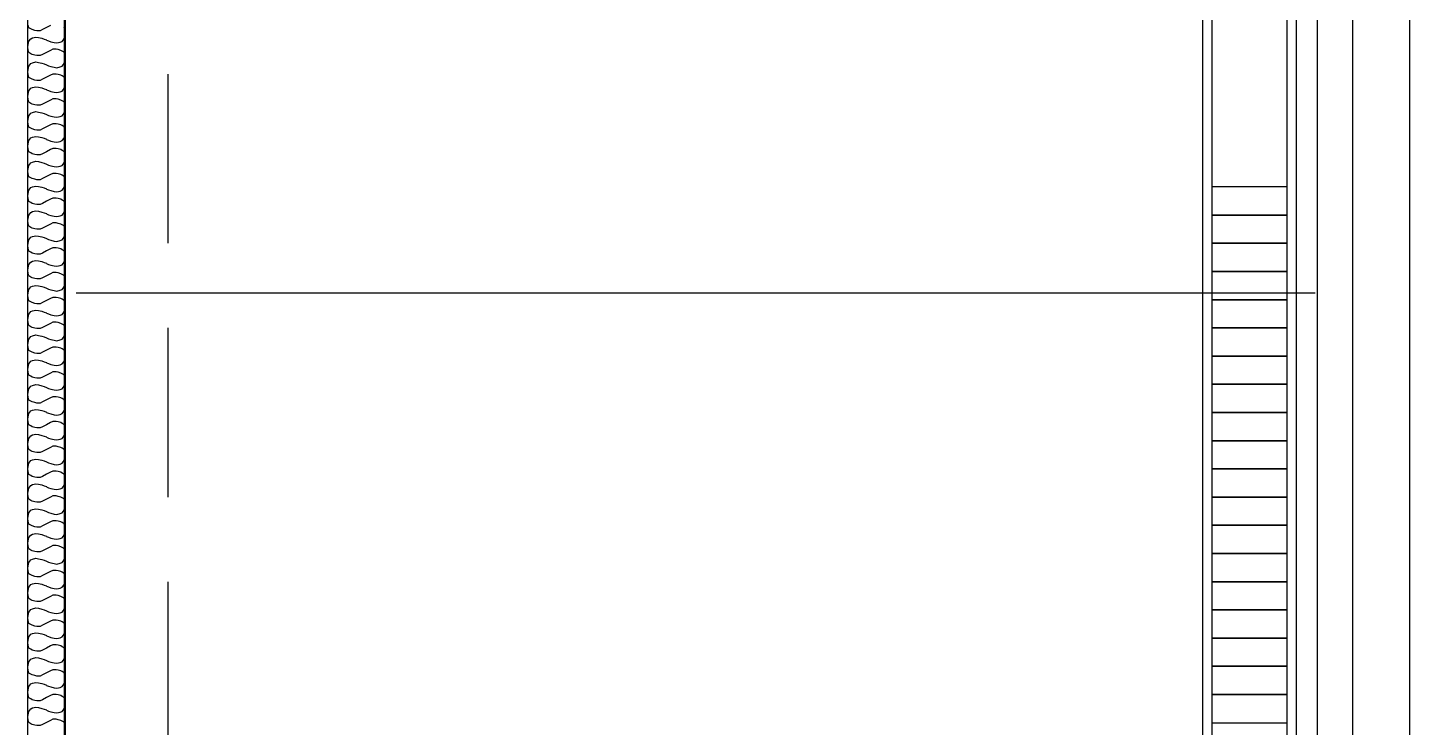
# Model space of a CAD drawing. Header units: millimetres. Extents: x -68474 to 336725, y -113450 to 40976.
# Drawn here: x 126228 to 129900, y -68262 to -66401 of the extents above; entities that cross this region are included whole.
import ezdxf

# ---------------------------------------------------------------- set-up
doc = ezdxf.new("R2010")
doc.units = ezdxf.units.MM
doc.header["$LTSCALE"] = 900
doc.linetypes.add('s5152a$0$DASHED', pattern=[0.75, 0.5, -0.25])
for name, color, linetype in [('s5152a$0$23', 7, 'Continuous'), ('s5152a$0$45', 7, 'Continuous'), ('s5152a$0$7', 7, 'Continuous'), ('s5152a$0$CLADDING', 1, 'Continuous'), ('s5152a$0$INNER', 4, 'Continuous'), ('s5152a$0$R-DRAIN', 8, 'Continuous'), ('s5152a$0$STEP', 15, 'Continuous')]:
    doc.layers.add(name, color=color, linetype=linetype)

msp = doc.modelspace()

# ---------------------------------------------------------------- linework, layer by layer
at = {"linetype": 's5152a$0$DASHED'}
msp.add_line((126600.1, -57749.9), (126600.1, -70249.8), dxfattribs=at)
at = {"layer": 's5152a$0$23', "color": 2, "linetype": 'Continuous'}
msp.add_line((129900, -49575), (129900, -72749.8), dxfattribs=at)
msp.add_lwpolyline([(129750, -49575), (129655, -49575), (129655, -72749.8), (129750, -72749.8)], close=True, dxfattribs=at)
at = {"layer": 's5152a$0$45', "color": 14, "linetype": 'Continuous'}
for points in [[(129350, -75750), (129600, -75750), (129600, -45850.2), (129350, -45850.2)], [(129375, -75725), (129575, -75725), (129575, -45875.2), (129375, -45875.2)], [(129575, -66825), (129375, -66825), (129375, -66900), (129575, -66900)], [(129575, -66900), (129375, -66900), (129375, -66975), (129575, -66975)], [(129575, -66975), (129375, -66975), (129375, -67050), (129575, -67050)], [(129575, -67050), (129375, -67050), (129375, -67125), (129575, -67125)], [(129575, -67125), (129375, -67125), (129375, -67200), (129575, -67200)], [(129575, -67200), (129375, -67200), (129375, -67275), (129575, -67275)], [(129575, -67275), (129375, -67275), (129375, -67350), (129575, -67350)], [(129575, -67350), (129375, -67350), (129375, -67425), (129575, -67425)], [(129575, -67425), (129375, -67425), (129375, -67500), (129575, -67500)], [(129575, -67500), (129375, -67500), (129375, -67575), (129575, -67575)], [(129575, -67575), (129375, -67575), (129375, -67650), (129575, -67650)], [(129575, -67650), (129375, -67650), (129375, -67725), (129575, -67725)], [(129575, -67725), (129375, -67725), (129375, -67800), (129575, -67800)], [(129575, -67800), (129375, -67800), (129375, -67875), (129575, -67875)], [(129575, -67875), (129375, -67875), (129375, -67950), (129575, -67950)], [(129575, -67950), (129375, -67950), (129375, -68025), (129575, -68025)], [(129575, -68025), (129375, -68025), (129375, -68100), (129575, -68100)], [(129575, -68100), (129375, -68100), (129375, -68175), (129575, -68175)], [(129575, -68175), (129375, -68175), (129375, -68250), (129575, -68250)]]:
    msp.add_lwpolyline(points, close=True, dxfattribs=at)
at = {"layer": 's5152a$0$7', "color": 10, "linetype": 'Continuous'}
msp.add_line((126356.65187, -67107.1), (129650, -67107.1), dxfattribs=at)
at = {"layer": 's5152a$0$CLADDING'}
for p, q in [((126327.6, -58172.4), (126327.6, -71199.9)), ((126227.6, -58272.4), (126227.6, -71199.9))]:
    msp.add_line(p, q, dxfattribs=at)
at = {"layer": 's5152a$0$INNER'}
for points in [[(126288.44117, -66395.9), (126277.6, -66401.32059), (126266.75883, -66406.74117), (126260.75883, -66409.74117), (126256.75883, -66409.74117), (126251.75883, -66409.74117), (126246.75883, -66408.74117), (126239.75883, -66406.74117), (126235.75883, -66404.74117), (126230.75883, -66401.74117), (126228.75883, -66395.74117)], [(126277.6, -66500.56353), (126283.44117, -66502.9), (126289.44117, -66504.9), (126298.44117, -66506.9), (126305.44117, -66507.9), (126314.44117, -66505.9), (126319.44117, -66503.9), (126324.44117, -66496.9), (126327.44117, -66482.9), (126326.44117, -66472.9), (126324.44117, -66466.9), (126319.44117, -66463.9), (126315.44117, -66461.9), (126308.44117, -66459.9), (126303.44117, -66458.9), (126298.44117, -66458.9), (126294.44117, -66458.9), (126288.44117, -66461.9), (126277.6, -66467.32059), (126266.75883, -66472.74117), (126260.75883, -66475.74117), (126256.75883, -66475.74117), (126251.75883, -66475.74117), (126246.75883, -66474.74117), (126239.75883, -66472.74117), (126235.75883, -66470.74117), (126230.75883, -66467.74117), (126228.75883, -66461.74117), (126227.75883, -66451.74117), (126230.75883, -66437.74117), (126235.75883, -66430.74117), (126240.75883, -66428.74117), (126249.75883, -66426.74117), (126256.75883, -66427.74117), (126265.75883, -66429.74117), (126271.75883, -66431.74117), (126277.6, -66434.07764)], [(126277.6, -66434.56353), (126283.44117, -66436.9), (126289.44117, -66438.9), (126298.44117, -66440.9), (126305.44117, -66441.9), (126314.44117, -66439.9), (126319.44117, -66437.9), (126324.44117, -66430.9), (126327.44117, -66416.9), (126326.44117, -66406.9), (126324.44117, -66400.9)], [(126277.6, -66566.56353), (126283.44117, -66568.9), (126289.44117, -66570.9), (126298.44117, -66572.9), (126305.44117, -66573.9), (126314.44117, -66571.9), (126319.44117, -66569.9), (126324.44117, -66562.9), (126327.44117, -66548.9), (126326.44117, -66538.9), (126324.44117, -66532.9), (126319.44117, -66529.9), (126315.44117, -66527.9), (126308.44117, -66525.9), (126303.44117, -66524.9), (126298.44117, -66524.9), (126294.44117, -66524.9), (126288.44117, -66527.9), (126277.6, -66533.32059), (126266.75883, -66538.74117), (126260.75883, -66541.74117), (126256.75883, -66541.74117), (126251.75883, -66541.74117), (126246.75883, -66540.74117), (126239.75883, -66538.74117), (126235.75883, -66536.74117), (126230.75883, -66533.74117), (126228.75883, -66527.74117), (126227.75883, -66517.74117), (126230.75883, -66503.74117), (126235.75883, -66496.74117), (126240.75883, -66494.74117), (126249.75883, -66492.74117), (126256.75883, -66493.74117), (126265.75883, -66495.74117), (126271.75883, -66497.74117), (126277.6, -66500.07764)], [(126277.6, -66632.56353), (126283.44117, -66634.9), (126289.44117, -66636.9), (126298.44117, -66638.9), (126305.44117, -66639.9), (126314.44117, -66637.9), (126319.44117, -66635.9), (126324.44117, -66628.9), (126327.44117, -66614.9), (126326.44117, -66604.9), (126324.44117, -66598.9), (126319.44117, -66595.9), (126315.44117, -66593.9), (126308.44117, -66591.9), (126303.44117, -66590.9), (126298.44117, -66590.9), (126294.44117, -66590.9), (126288.44117, -66593.9), (126277.6, -66599.32059), (126266.75883, -66604.74117), (126260.75883, -66607.74117), (126256.75883, -66607.74117), (126251.75883, -66607.74117), (126246.75883, -66606.74117), (126239.75883, -66604.74117), (126235.75883, -66602.74117), (126230.75883, -66599.74117), (126228.75883, -66593.74117), (126227.75883, -66583.74117), (126230.75883, -66569.74117), (126235.75883, -66562.74117), (126240.75883, -66560.74117), (126249.75883, -66558.74117), (126256.75883, -66559.74117), (126265.75883, -66561.74117), (126271.75883, -66563.74117), (126277.6, -66566.07764)], [(126277.6, -66698.56353), (126283.44117, -66700.9), (126289.44117, -66702.9), (126298.44117, -66704.9), (126305.44117, -66705.9), (126314.44117, -66703.9), (126319.44117, -66701.9), (126324.44117, -66694.9), (126327.44117, -66680.9), (126326.44117, -66670.9), (126324.44117, -66664.9), (126319.44117, -66661.9), (126315.44117, -66659.9), (126308.44117, -66657.9), (126303.44117, -66656.9), (126298.44117, -66656.9), (126294.44117, -66656.9), (126288.44117, -66659.9), (126277.6, -66665.32059), (126266.75883, -66670.74117), (126260.75883, -66673.74117), (126256.75883, -66673.74117), (126251.75883, -66673.74117), (126246.75883, -66672.74117), (126239.75883, -66670.74117), (126235.75883, -66668.74117), (126230.75883, -66665.74117), (126228.75883, -66659.74117), (126227.75883, -66649.74117), (126230.75883, -66635.74117), (126235.75883, -66628.74117), (126240.75883, -66626.74117), (126249.75883, -66624.74117), (126256.75883, -66625.74117), (126265.75883, -66627.74117), (126271.75883, -66629.74117), (126277.6, -66632.07764)], [(126277.6, -66764.56353), (126283.44117, -66766.9), (126289.44117, -66768.9), (126298.44117, -66770.9), (126305.44117, -66771.9), (126314.44117, -66769.9), (126319.44117, -66767.9), (126324.44117, -66760.9), (126327.44117, -66746.9), (126326.44117, -66736.9), (126324.44117, -66730.9), (126319.44117, -66727.9), (126315.44117, -66725.9), (126308.44117, -66723.9), (126303.44117, -66722.9), (126298.44117, -66722.9), (126294.44117, -66722.9), (126288.44117, -66725.9), (126277.6, -66731.32059), (126266.75883, -66736.74117), (126260.75883, -66739.74117), (126256.75883, -66739.74117), (126251.75883, -66739.74117), (126246.75883, -66738.74117), (126239.75883, -66736.74117), (126235.75883, -66734.74117), (126230.75883, -66731.74117), (126228.75883, -66725.74117), (126227.75883, -66715.74117), (126230.75883, -66701.74117), (126235.75883, -66694.74117), (126240.75883, -66692.74117), (126249.75883, -66690.74117), (126256.75883, -66691.74117), (126265.75883, -66693.74117), (126271.75883, -66695.74117), (126277.6, -66698.07764)], [(126277.6, -66830.56353), (126283.44117, -66832.9), (126289.44117, -66834.9), (126298.44117, -66836.9), (126305.44117, -66837.9), (126314.44117, -66835.9), (126319.44117, -66833.9), (126324.44117, -66826.9), (126327.44117, -66812.9), (126326.44117, -66802.9), (126324.44117, -66796.9), (126319.44117, -66793.9), (126315.44117, -66791.9), (126308.44117, -66789.9), (126303.44117, -66788.9), (126298.44117, -66788.9), (126294.44117, -66788.9), (126288.44117, -66791.9), (126277.6, -66797.32059), (126266.75883, -66802.74117), (126260.75883, -66805.74117), (126256.75883, -66805.74117), (126251.75883, -66805.74117), (126246.75883, -66804.74117), (126239.75883, -66802.74117), (126235.75883, -66800.74117), (126230.75883, -66797.74117), (126228.75883, -66791.74117), (126227.75883, -66781.74117), (126230.75883, -66767.74117), (126235.75883, -66760.74117), (126240.75883, -66758.74117), (126249.75883, -66756.74117), (126256.75883, -66757.74117), (126265.75883, -66759.74117), (126271.75883, -66761.74117), (126277.6, -66764.07764)], [(126277.6, -66896.56353), (126283.44117, -66898.9), (126289.44117, -66900.9), (126298.44117, -66902.9), (126305.44117, -66903.9), (126314.44117, -66901.9), (126319.44117, -66899.9), (126324.44117, -66892.9), (126327.44117, -66878.9), (126326.44117, -66868.9), (126324.44117, -66862.9), (126319.44117, -66859.9), (126315.44117, -66857.9), (126308.44117, -66855.9), (126303.44117, -66854.9), (126298.44117, -66854.9), (126294.44117, -66854.9), (126288.44117, -66857.9), (126277.6, -66863.32059), (126266.75883, -66868.74117), (126260.75883, -66871.74117), (126256.75883, -66871.74117), (126251.75883, -66871.74117), (126246.75883, -66870.74117), (126239.75883, -66868.74117), (126235.75883, -66866.74117), (126230.75883, -66863.74117), (126228.75883, -66857.74117), (126227.75883, -66847.74117), (126230.75883, -66833.74117), (126235.75883, -66826.74117), (126240.75883, -66824.74117), (126249.75883, -66822.74117), (126256.75883, -66823.74117), (126265.75883, -66825.74117), (126271.75883, -66827.74117), (126277.6, -66830.07764)], [(126277.6, -66962.56353), (126283.44117, -66964.9), (126289.44117, -66966.9), (126298.44117, -66968.9), (126305.44117, -66969.9), (126314.44117, -66967.9), (126319.44117, -66965.9), (126324.44117, -66958.9), (126327.44117, -66944.9), (126326.44117, -66934.9), (126324.44117, -66928.9), (126319.44117, -66925.9), (126315.44117, -66923.9), (126308.44117, -66921.9), (126303.44117, -66920.9), (126298.44117, -66920.9), (126294.44117, -66920.9), (126288.44117, -66923.9), (126277.6, -66929.32059), (126266.75883, -66934.74117), (126260.75883, -66937.74117), (126256.75883, -66937.74117), (126251.75883, -66937.74117), (126246.75883, -66936.74117), (126239.75883, -66934.74117), (126235.75883, -66932.74117), (126230.75883, -66929.74117), (126228.75883, -66923.74117), (126227.75883, -66913.74117), (126230.75883, -66899.74117), (126235.75883, -66892.74117), (126240.75883, -66890.74117), (126249.75883, -66888.74117), (126256.75883, -66889.74117), (126265.75883, -66891.74117), (126271.75883, -66893.74117), (126277.6, -66896.07764)], [(126277.6, -67028.56353), (126283.44117, -67030.9), (126289.44117, -67032.9), (126298.44117, -67034.9), (126305.44117, -67035.9), (126314.44117, -67033.9), (126319.44117, -67031.9), (126324.44117, -67024.9), (126327.44117, -67010.9), (126326.44117, -67000.9), (126324.44117, -66994.9), (126319.44117, -66991.9), (126315.44117, -66989.9), (126308.44117, -66987.9), (126303.44117, -66986.9), (126298.44117, -66986.9), (126294.44117, -66986.9), (126288.44117, -66989.9), (126277.6, -66995.32059), (126266.75883, -67000.74117), (126260.75883, -67003.74117), (126256.75883, -67003.74117), (126251.75883, -67003.74117), (126246.75883, -67002.74117), (126239.75883, -67000.74117), (126235.75883, -66998.74117), (126230.75883, -66995.74117), (126228.75883, -66989.74117), (126227.75883, -66979.74117), (126230.75883, -66965.74117), (126235.75883, -66958.74117), (126240.75883, -66956.74117), (126249.75883, -66954.74117), (126256.75883, -66955.74117), (126265.75883, -66957.74117), (126271.75883, -66959.74117), (126277.6, -66962.07764)], [(126277.6, -67094.56353), (126283.44117, -67096.9), (126289.44117, -67098.9), (126298.44117, -67100.9), (126305.44117, -67101.9), (126314.44117, -67099.9), (126319.44117, -67097.9), (126324.44117, -67090.9), (126327.44117, -67076.9), (126326.44117, -67066.9), (126324.44117, -67060.9), (126319.44117, -67057.9), (126315.44117, -67055.9), (126308.44117, -67053.9), (126303.44117, -67052.9), (126298.44117, -67052.9), (126294.44117, -67052.9), (126288.44117, -67055.9), (126277.6, -67061.32059), (126266.75883, -67066.74117), (126260.75883, -67069.74117), (126256.75883, -67069.74117), (126251.75883, -67069.74117), (126246.75883, -67068.74117), (126239.75883, -67066.74117), (126235.75883, -67064.74117), (126230.75883, -67061.74117), (126228.75883, -67055.74117), (126227.75883, -67045.74117), (126230.75883, -67031.74117), (126235.75883, -67024.74117), (126240.75883, -67022.74117), (126249.75883, -67020.74117), (126256.75883, -67021.74117), (126265.75883, -67023.74117), (126271.75883, -67025.74117), (126277.6, -67028.07764)], [(126277.6, -67160.56353), (126283.44117, -67162.9), (126289.44117, -67164.9), (126298.44117, -67166.9), (126305.44117, -67167.9), (126314.44117, -67165.9), (126319.44117, -67163.9), (126324.44117, -67156.9), (126327.44117, -67142.9), (126326.44117, -67132.9), (126324.44117, -67126.9), (126319.44117, -67123.9), (126315.44117, -67121.9), (126308.44117, -67119.9), (126303.44117, -67118.9), (126298.44117, -67118.9), (126294.44117, -67118.9), (126288.44117, -67121.9), (126277.6, -67127.32059), (126266.75883, -67132.74117), (126260.75883, -67135.74117), (126256.75883, -67135.74117), (126251.75883, -67135.74117), (126246.75883, -67134.74117), (126239.75883, -67132.74117), (126235.75883, -67130.74117), (126230.75883, -67127.74117), (126228.75883, -67121.74117), (126227.75883, -67111.74117), (126230.75883, -67097.74117), (126235.75883, -67090.74117), (126240.75883, -67088.74117), (126249.75883, -67086.74117), (126256.75883, -67087.74117), (126265.75883, -67089.74117), (126271.75883, -67091.74117), (126277.6, -67094.07764)], [(126277.6, -67226.56353), (126283.44117, -67228.9), (126289.44117, -67230.9), (126298.44117, -67232.9), (126305.44117, -67233.9), (126314.44117, -67231.9), (126319.44117, -67229.9), (126324.44117, -67222.9), (126327.44117, -67208.9), (126326.44117, -67198.9), (126324.44117, -67192.9), (126319.44117, -67189.9), (126315.44117, -67187.9), (126308.44117, -67185.9), (126303.44117, -67184.9), (126298.44117, -67184.9), (126294.44117, -67184.9), (126288.44117, -67187.9), (126277.6, -67193.32059), (126266.75883, -67198.74117), (126260.75883, -67201.74117), (126256.75883, -67201.74117), (126251.75883, -67201.74117), (126246.75883, -67200.74117), (126239.75883, -67198.74117), (126235.75883, -67196.74117), (126230.75883, -67193.74117), (126228.75883, -67187.74117), (126227.75883, -67177.74117), (126230.75883, -67163.74117), (126235.75883, -67156.74117), (126240.75883, -67154.74117), (126249.75883, -67152.74117), (126256.75883, -67153.74117), (126265.75883, -67155.74117), (126271.75883, -67157.74117), (126277.6, -67160.07764)], [(126277.6, -67292.56353), (126283.44117, -67294.9), (126289.44117, -67296.9), (126298.44117, -67298.9), (126305.44117, -67299.9), (126314.44117, -67297.9), (126319.44117, -67295.9), (126324.44117, -67288.9), (126327.44117, -67274.9), (126326.44117, -67264.9), (126324.44117, -67258.9), (126319.44117, -67255.9), (126315.44117, -67253.9), (126308.44117, -67251.9), (126303.44117, -67250.9), (126298.44117, -67250.9), (126294.44117, -67250.9), (126288.44117, -67253.9), (126277.6, -67259.32059), (126266.75883, -67264.74117), (126260.75883, -67267.74117), (126256.75883, -67267.74117), (126251.75883, -67267.74117), (126246.75883, -67266.74117), (126239.75883, -67264.74117), (126235.75883, -67262.74117), (126230.75883, -67259.74117), (126228.75883, -67253.74117), (126227.75883, -67243.74117), (126230.75883, -67229.74117), (126235.75883, -67222.74117), (126240.75883, -67220.74117), (126249.75883, -67218.74117), (126256.75883, -67219.74117), (126265.75883, -67221.74117), (126271.75883, -67223.74117), (126277.6, -67226.07764)], [(126277.6, -67358.56353), (126283.44117, -67360.9), (126289.44117, -67362.9), (126298.44117, -67364.9), (126305.44117, -67365.9), (126314.44117, -67363.9), (126319.44117, -67361.9), (126324.44117, -67354.9), (126327.44117, -67340.9), (126326.44117, -67330.9), (126324.44117, -67324.9), (126319.44117, -67321.9), (126315.44117, -67319.9), (126308.44117, -67317.9), (126303.44117, -67316.9), (126298.44117, -67316.9), (126294.44117, -67316.9), (126288.44117, -67319.9), (126277.6, -67325.32059), (126266.75883, -67330.74117), (126260.75883, -67333.74117), (126256.75883, -67333.74117), (126251.75883, -67333.74117), (126246.75883, -67332.74117), (126239.75883, -67330.74117), (126235.75883, -67328.74117), (126230.75883, -67325.74117), (126228.75883, -67319.74117), (126227.75883, -67309.74117), (126230.75883, -67295.74117), (126235.75883, -67288.74117), (126240.75883, -67286.74117), (126249.75883, -67284.74117), (126256.75883, -67285.74117), (126265.75883, -67287.74117), (126271.75883, -67289.74117), (126277.6, -67292.07764)], [(126277.6, -67424.56353), (126283.44117, -67426.9), (126289.44117, -67428.9), (126298.44117, -67430.9), (126305.44117, -67431.9), (126314.44117, -67429.9), (126319.44117, -67427.9), (126324.44117, -67420.9), (126327.44117, -67406.9), (126326.44117, -67396.9), (126324.44117, -67390.9), (126319.44117, -67387.9), (126315.44117, -67385.9), (126308.44117, -67383.9), (126303.44117, -67382.9), (126298.44117, -67382.9), (126294.44117, -67382.9), (126288.44117, -67385.9), (126277.6, -67391.32059), (126266.75883, -67396.74117), (126260.75883, -67399.74117), (126256.75883, -67399.74117), (126251.75883, -67399.74117), (126246.75883, -67398.74117), (126239.75883, -67396.74117), (126235.75883, -67394.74117), (126230.75883, -67391.74117), (126228.75883, -67385.74117), (126227.75883, -67375.74117), (126230.75883, -67361.74117), (126235.75883, -67354.74117), (126240.75883, -67352.74117), (126249.75883, -67350.74117), (126256.75883, -67351.74117), (126265.75883, -67353.74117), (126271.75883, -67355.74117), (126277.6, -67358.07764)], [(126277.6, -67490.56353), (126283.44117, -67492.9), (126289.44117, -67494.9), (126298.44117, -67496.9), (126305.44117, -67497.9), (126314.44117, -67495.9), (126319.44117, -67493.9), (126324.44117, -67486.9), (126327.44117, -67472.9), (126326.44117, -67462.9), (126324.44117, -67456.9), (126319.44117, -67453.9), (126315.44117, -67451.9), (126308.44117, -67449.9), (126303.44117, -67448.9), (126298.44117, -67448.9), (126294.44117, -67448.9), (126288.44117, -67451.9), (126277.6, -67457.32059), (126266.75883, -67462.74117), (126260.75883, -67465.74117), (126256.75883, -67465.74117), (126251.75883, -67465.74117), (126246.75883, -67464.74117), (126239.75883, -67462.74117), (126235.75883, -67460.74117), (126230.75883, -67457.74117), (126228.75883, -67451.74117), (126227.75883, -67441.74117), (126230.75883, -67427.74117), (126235.75883, -67420.74117), (126240.75883, -67418.74117), (126249.75883, -67416.74117), (126256.75883, -67417.74117), (126265.75883, -67419.74117), (126271.75883, -67421.74117), (126277.6, -67424.07764)], [(126277.6, -67556.56353), (126283.44117, -67558.9), (126289.44117, -67560.9), (126298.44117, -67562.9), (126305.44117, -67563.9), (126314.44117, -67561.9), (126319.44117, -67559.9), (126324.44117, -67552.9), (126327.44117, -67538.9), (126326.44117, -67528.9), (126324.44117, -67522.9), (126319.44117, -67519.9), (126315.44117, -67517.9), (126308.44117, -67515.9), (126303.44117, -67514.9), (126298.44117, -67514.9), (126294.44117, -67514.9), (126288.44117, -67517.9), (126277.6, -67523.32059), (126266.75883, -67528.74117), (126260.75883, -67531.74117), (126256.75883, -67531.74117), (126251.75883, -67531.74117), (126246.75883, -67530.74117), (126239.75883, -67528.74117), (126235.75883, -67526.74117), (126230.75883, -67523.74117), (126228.75883, -67517.74117), (126227.75883, -67507.74117), (126230.75883, -67493.74117), (126235.75883, -67486.74117), (126240.75883, -67484.74117), (126249.75883, -67482.74117), (126256.75883, -67483.74117), (126265.75883, -67485.74117), (126271.75883, -67487.74117), (126277.6, -67490.07764)], [(126277.6, -67622.56353), (126283.44117, -67624.9), (126289.44117, -67626.9), (126298.44117, -67628.9), (126305.44117, -67629.9), (126314.44117, -67627.9), (126319.44117, -67625.9), (126324.44117, -67618.9), (126327.44117, -67604.9), (126326.44117, -67594.9), (126324.44117, -67588.9), (126319.44117, -67585.9), (126315.44117, -67583.9), (126308.44117, -67581.9), (126303.44117, -67580.9), (126298.44117, -67580.9), (126294.44117, -67580.9), (126288.44117, -67583.9), (126277.6, -67589.32059), (126266.75883, -67594.74117), (126260.75883, -67597.74117), (126256.75883, -67597.74117), (126251.75883, -67597.74117), (126246.75883, -67596.74117), (126239.75883, -67594.74117), (126235.75883, -67592.74117), (126230.75883, -67589.74117), (126228.75883, -67583.74117), (126227.75883, -67573.74117), (126230.75883, -67559.74117), (126235.75883, -67552.74117), (126240.75883, -67550.74117), (126249.75883, -67548.74117), (126256.75883, -67549.74117), (126265.75883, -67551.74117), (126271.75883, -67553.74117), (126277.6, -67556.07764)], [(126277.6, -67688.56353), (126283.44117, -67690.9), (126289.44117, -67692.9), (126298.44117, -67694.9), (126305.44117, -67695.9), (126314.44117, -67693.9), (126319.44117, -67691.9), (126324.44117, -67684.9), (126327.44117, -67670.9), (126326.44117, -67660.9), (126324.44117, -67654.9), (126319.44117, -67651.9), (126315.44117, -67649.9), (126308.44117, -67647.9), (126303.44117, -67646.9), (126298.44117, -67646.9), (126294.44117, -67646.9), (126288.44117, -67649.9), (126277.6, -67655.32059), (126266.75883, -67660.74117), (126260.75883, -67663.74117), (126256.75883, -67663.74117), (126251.75883, -67663.74117), (126246.75883, -67662.74117), (126239.75883, -67660.74117), (126235.75883, -67658.74117), (126230.75883, -67655.74117), (126228.75883, -67649.74117), (126227.75883, -67639.74117), (126230.75883, -67625.74117), (126235.75883, -67618.74117), (126240.75883, -67616.74117), (126249.75883, -67614.74117), (126256.75883, -67615.74117), (126265.75883, -67617.74117), (126271.75883, -67619.74117), (126277.6, -67622.07764)], [(126277.6, -67754.56353), (126283.44117, -67756.9), (126289.44117, -67758.9), (126298.44117, -67760.9), (126305.44117, -67761.9), (126314.44117, -67759.9), (126319.44117, -67757.9), (126324.44117, -67750.9), (126327.44117, -67736.9), (126326.44117, -67726.9), (126324.44117, -67720.9), (126319.44117, -67717.9), (126315.44117, -67715.9), (126308.44117, -67713.9), (126303.44117, -67712.9), (126298.44117, -67712.9), (126294.44117, -67712.9), (126288.44117, -67715.9), (126277.6, -67721.32059), (126266.75883, -67726.74117), (126260.75883, -67729.74117), (126256.75883, -67729.74117), (126251.75883, -67729.74117), (126246.75883, -67728.74117), (126239.75883, -67726.74117), (126235.75883, -67724.74117), (126230.75883, -67721.74117), (126228.75883, -67715.74117), (126227.75883, -67705.74117), (126230.75883, -67691.74117), (126235.75883, -67684.74117), (126240.75883, -67682.74117), (126249.75883, -67680.74117), (126256.75883, -67681.74117), (126265.75883, -67683.74117), (126271.75883, -67685.74117), (126277.6, -67688.07764)], [(126277.6, -67820.56353), (126283.44117, -67822.9), (126289.44117, -67824.9), (126298.44117, -67826.9), (126305.44117, -67827.9), (126314.44117, -67825.9), (126319.44117, -67823.9), (126324.44117, -67816.9), (126327.44117, -67802.9), (126326.44117, -67792.9), (126324.44117, -67786.9), (126319.44117, -67783.9), (126315.44117, -67781.9), (126308.44117, -67779.9), (126303.44117, -67778.9), (126298.44117, -67778.9), (126294.44117, -67778.9), (126288.44117, -67781.9), (126277.6, -67787.32059), (126266.75883, -67792.74117), (126260.75883, -67795.74117), (126256.75883, -67795.74117), (126251.75883, -67795.74117), (126246.75883, -67794.74117), (126239.75883, -67792.74117), (126235.75883, -67790.74117), (126230.75883, -67787.74117), (126228.75883, -67781.74117), (126227.75883, -67771.74117), (126230.75883, -67757.74117), (126235.75883, -67750.74117), (126240.75883, -67748.74117), (126249.75883, -67746.74117), (126256.75883, -67747.74117), (126265.75883, -67749.74117), (126271.75883, -67751.74117), (126277.6, -67754.07764)], [(126277.6, -67886.56353), (126283.44117, -67888.9), (126289.44117, -67890.9), (126298.44117, -67892.9), (126305.44117, -67893.9), (126314.44117, -67891.9), (126319.44117, -67889.9), (126324.44117, -67882.9), (126327.44117, -67868.9), (126326.44117, -67858.9), (126324.44117, -67852.9), (126319.44117, -67849.9), (126315.44117, -67847.9), (126308.44117, -67845.9), (126303.44117, -67844.9), (126298.44117, -67844.9), (126294.44117, -67844.9), (126288.44117, -67847.9), (126277.6, -67853.32059), (126266.75883, -67858.74117), (126260.75883, -67861.74117), (126256.75883, -67861.74117), (126251.75883, -67861.74117), (126246.75883, -67860.74117), (126239.75883, -67858.74117), (126235.75883, -67856.74117), (126230.75883, -67853.74117), (126228.75883, -67847.74117), (126227.75883, -67837.74117), (126230.75883, -67823.74117), (126235.75883, -67816.74117), (126240.75883, -67814.74117), (126249.75883, -67812.74117), (126256.75883, -67813.74117), (126265.75883, -67815.74117), (126271.75883, -67817.74117), (126277.6, -67820.07764)], [(126277.6, -67952.56353), (126283.44117, -67954.9), (126289.44117, -67956.9), (126298.44117, -67958.9), (126305.44117, -67959.9), (126314.44117, -67957.9), (126319.44117, -67955.9), (126324.44117, -67948.9), (126327.44117, -67934.9), (126326.44117, -67924.9), (126324.44117, -67918.9), (126319.44117, -67915.9), (126315.44117, -67913.9), (126308.44117, -67911.9), (126303.44117, -67910.9), (126298.44117, -67910.9), (126294.44117, -67910.9), (126288.44117, -67913.9), (126277.6, -67919.32059), (126266.75883, -67924.74117), (126260.75883, -67927.74117), (126256.75883, -67927.74117), (126251.75883, -67927.74117), (126246.75883, -67926.74117), (126239.75883, -67924.74117), (126235.75883, -67922.74117), (126230.75883, -67919.74117), (126228.75883, -67913.74117), (126227.75883, -67903.74117), (126230.75883, -67889.74117), (126235.75883, -67882.74117), (126240.75883, -67880.74117), (126249.75883, -67878.74117), (126256.75883, -67879.74117), (126265.75883, -67881.74117), (126271.75883, -67883.74117), (126277.6, -67886.07764)], [(126277.6, -68018.56353), (126283.44117, -68020.9), (126289.44117, -68022.9), (126298.44117, -68024.9), (126305.44117, -68025.9), (126314.44117, -68023.9), (126319.44117, -68021.9), (126324.44117, -68014.9), (126327.44117, -68000.9), (126326.44117, -67990.9), (126324.44117, -67984.9), (126319.44117, -67981.9), (126315.44117, -67979.9), (126308.44117, -67977.9), (126303.44117, -67976.9), (126298.44117, -67976.9), (126294.44117, -67976.9), (126288.44117, -67979.9), (126277.6, -67985.32059), (126266.75883, -67990.74117), (126260.75883, -67993.74117), (126256.75883, -67993.74117), (126251.75883, -67993.74117), (126246.75883, -67992.74117), (126239.75883, -67990.74117), (126235.75883, -67988.74117), (126230.75883, -67985.74117), (126228.75883, -67979.74117), (126227.75883, -67969.74117), (126230.75883, -67955.74117), (126235.75883, -67948.74117), (126240.75883, -67946.74117), (126249.75883, -67944.74117), (126256.75883, -67945.74117), (126265.75883, -67947.74117), (126271.75883, -67949.74117), (126277.6, -67952.07764)], [(126277.6, -68084.56353), (126283.44117, -68086.9), (126289.44117, -68088.9), (126298.44117, -68090.9), (126305.44117, -68091.9), (126314.44117, -68089.9), (126319.44117, -68087.9), (126324.44117, -68080.9), (126327.44117, -68066.9), (126326.44117, -68056.9), (126324.44117, -68050.9), (126319.44117, -68047.9), (126315.44117, -68045.9), (126308.44117, -68043.9), (126303.44117, -68042.9), (126298.44117, -68042.9), (126294.44117, -68042.9), (126288.44117, -68045.9), (126277.6, -68051.32059), (126266.75883, -68056.74117), (126260.75883, -68059.74117), (126256.75883, -68059.74117), (126251.75883, -68059.74117), (126246.75883, -68058.74117), (126239.75883, -68056.74117), (126235.75883, -68054.74117), (126230.75883, -68051.74117), (126228.75883, -68045.74117), (126227.75883, -68035.74117), (126230.75883, -68021.74117), (126235.75883, -68014.74117), (126240.75883, -68012.74117), (126249.75883, -68010.74117), (126256.75883, -68011.74117), (126265.75883, -68013.74117), (126271.75883, -68015.74117), (126277.6, -68018.07764)], [(126277.6, -68150.56353), (126283.44117, -68152.9), (126289.44117, -68154.9), (126298.44117, -68156.9), (126305.44117, -68157.9), (126314.44117, -68155.9), (126319.44117, -68153.9), (126324.44117, -68146.9), (126327.44117, -68132.9), (126326.44117, -68122.9), (126324.44117, -68116.9), (126319.44117, -68113.9), (126315.44117, -68111.9), (126308.44117, -68109.9), (126303.44117, -68108.9), (126298.44117, -68108.9), (126294.44117, -68108.9), (126288.44117, -68111.9), (126277.6, -68117.32059), (126266.75883, -68122.74117), (126260.75883, -68125.74117), (126256.75883, -68125.74117), (126251.75883, -68125.74117), (126246.75883, -68124.74117), (126239.75883, -68122.74117), (126235.75883, -68120.74117), (126230.75883, -68117.74117), (126228.75883, -68111.74117), (126227.75883, -68101.74117), (126230.75883, -68087.74117), (126235.75883, -68080.74117), (126240.75883, -68078.74117), (126249.75883, -68076.74117), (126256.75883, -68077.74117), (126265.75883, -68079.74117), (126271.75883, -68081.74117), (126277.6, -68084.07764)], [(126277.6, -68216.56353), (126283.44117, -68218.9), (126289.44117, -68220.9), (126298.44117, -68222.9), (126305.44117, -68223.9), (126314.44117, -68221.9), (126319.44117, -68219.9), (126324.44117, -68212.9), (126327.44117, -68198.9), (126326.44117, -68188.9), (126324.44117, -68182.9), (126319.44117, -68179.9), (126315.44117, -68177.9), (126308.44117, -68175.9), (126303.44117, -68174.9), (126298.44117, -68174.9), (126294.44117, -68174.9), (126288.44117, -68177.9), (126277.6, -68183.32059), (126266.75883, -68188.74117), (126260.75883, -68191.74117), (126256.75883, -68191.74117), (126251.75883, -68191.74117), (126246.75883, -68190.74117), (126239.75883, -68188.74117), (126235.75883, -68186.74117), (126230.75883, -68183.74117), (126228.75883, -68177.74117), (126227.75883, -68167.74117), (126230.75883, -68153.74117), (126235.75883, -68146.74117), (126240.75883, -68144.74117), (126249.75883, -68142.74117), (126256.75883, -68143.74117), (126265.75883, -68145.74117), (126271.75883, -68147.74117), (126277.6, -68150.07764)], [(126327.44117, -68264.9), (126326.44117, -68254.9), (126324.44117, -68248.9), (126319.44117, -68245.9), (126315.44117, -68243.9), (126308.44117, -68241.9), (126303.44117, -68240.9), (126298.44117, -68240.9), (126294.44117, -68240.9), (126288.44117, -68243.9), (126277.6, -68249.32059), (126266.75883, -68254.74117), (126260.75883, -68257.74117), (126256.75883, -68257.74117), (126251.75883, -68257.74117), (126246.75883, -68256.74117), (126239.75883, -68254.74117), (126235.75883, -68252.74117), (126230.75883, -68249.74117), (126228.75883, -68243.74117), (126227.75883, -68233.74117), (126230.75883, -68219.74117), (126235.75883, -68212.74117), (126240.75883, -68210.74117), (126249.75883, -68208.74117), (126256.75883, -68209.74117), (126265.75883, -68211.74117), (126271.75883, -68213.74117), (126277.6, -68216.07764)]]:
    msp.add_lwpolyline(points, dxfattribs=at)
at = {"layer": 's5152a$0$R-DRAIN', "linetype": 'Continuous'}
msp.add_lwpolyline([(129575, -67425), (129375, -67425), (129375, -67500), (129575, -67500)], close=True, dxfattribs=at)
at = {"layer": 's5152a$0$STEP', "linetype": 'Continuous'}
msp.add_line((126325.1, -58174.9), (126325.1, -71199.9), dxfattribs=at)

doc.saveas('drawing.dxf')
